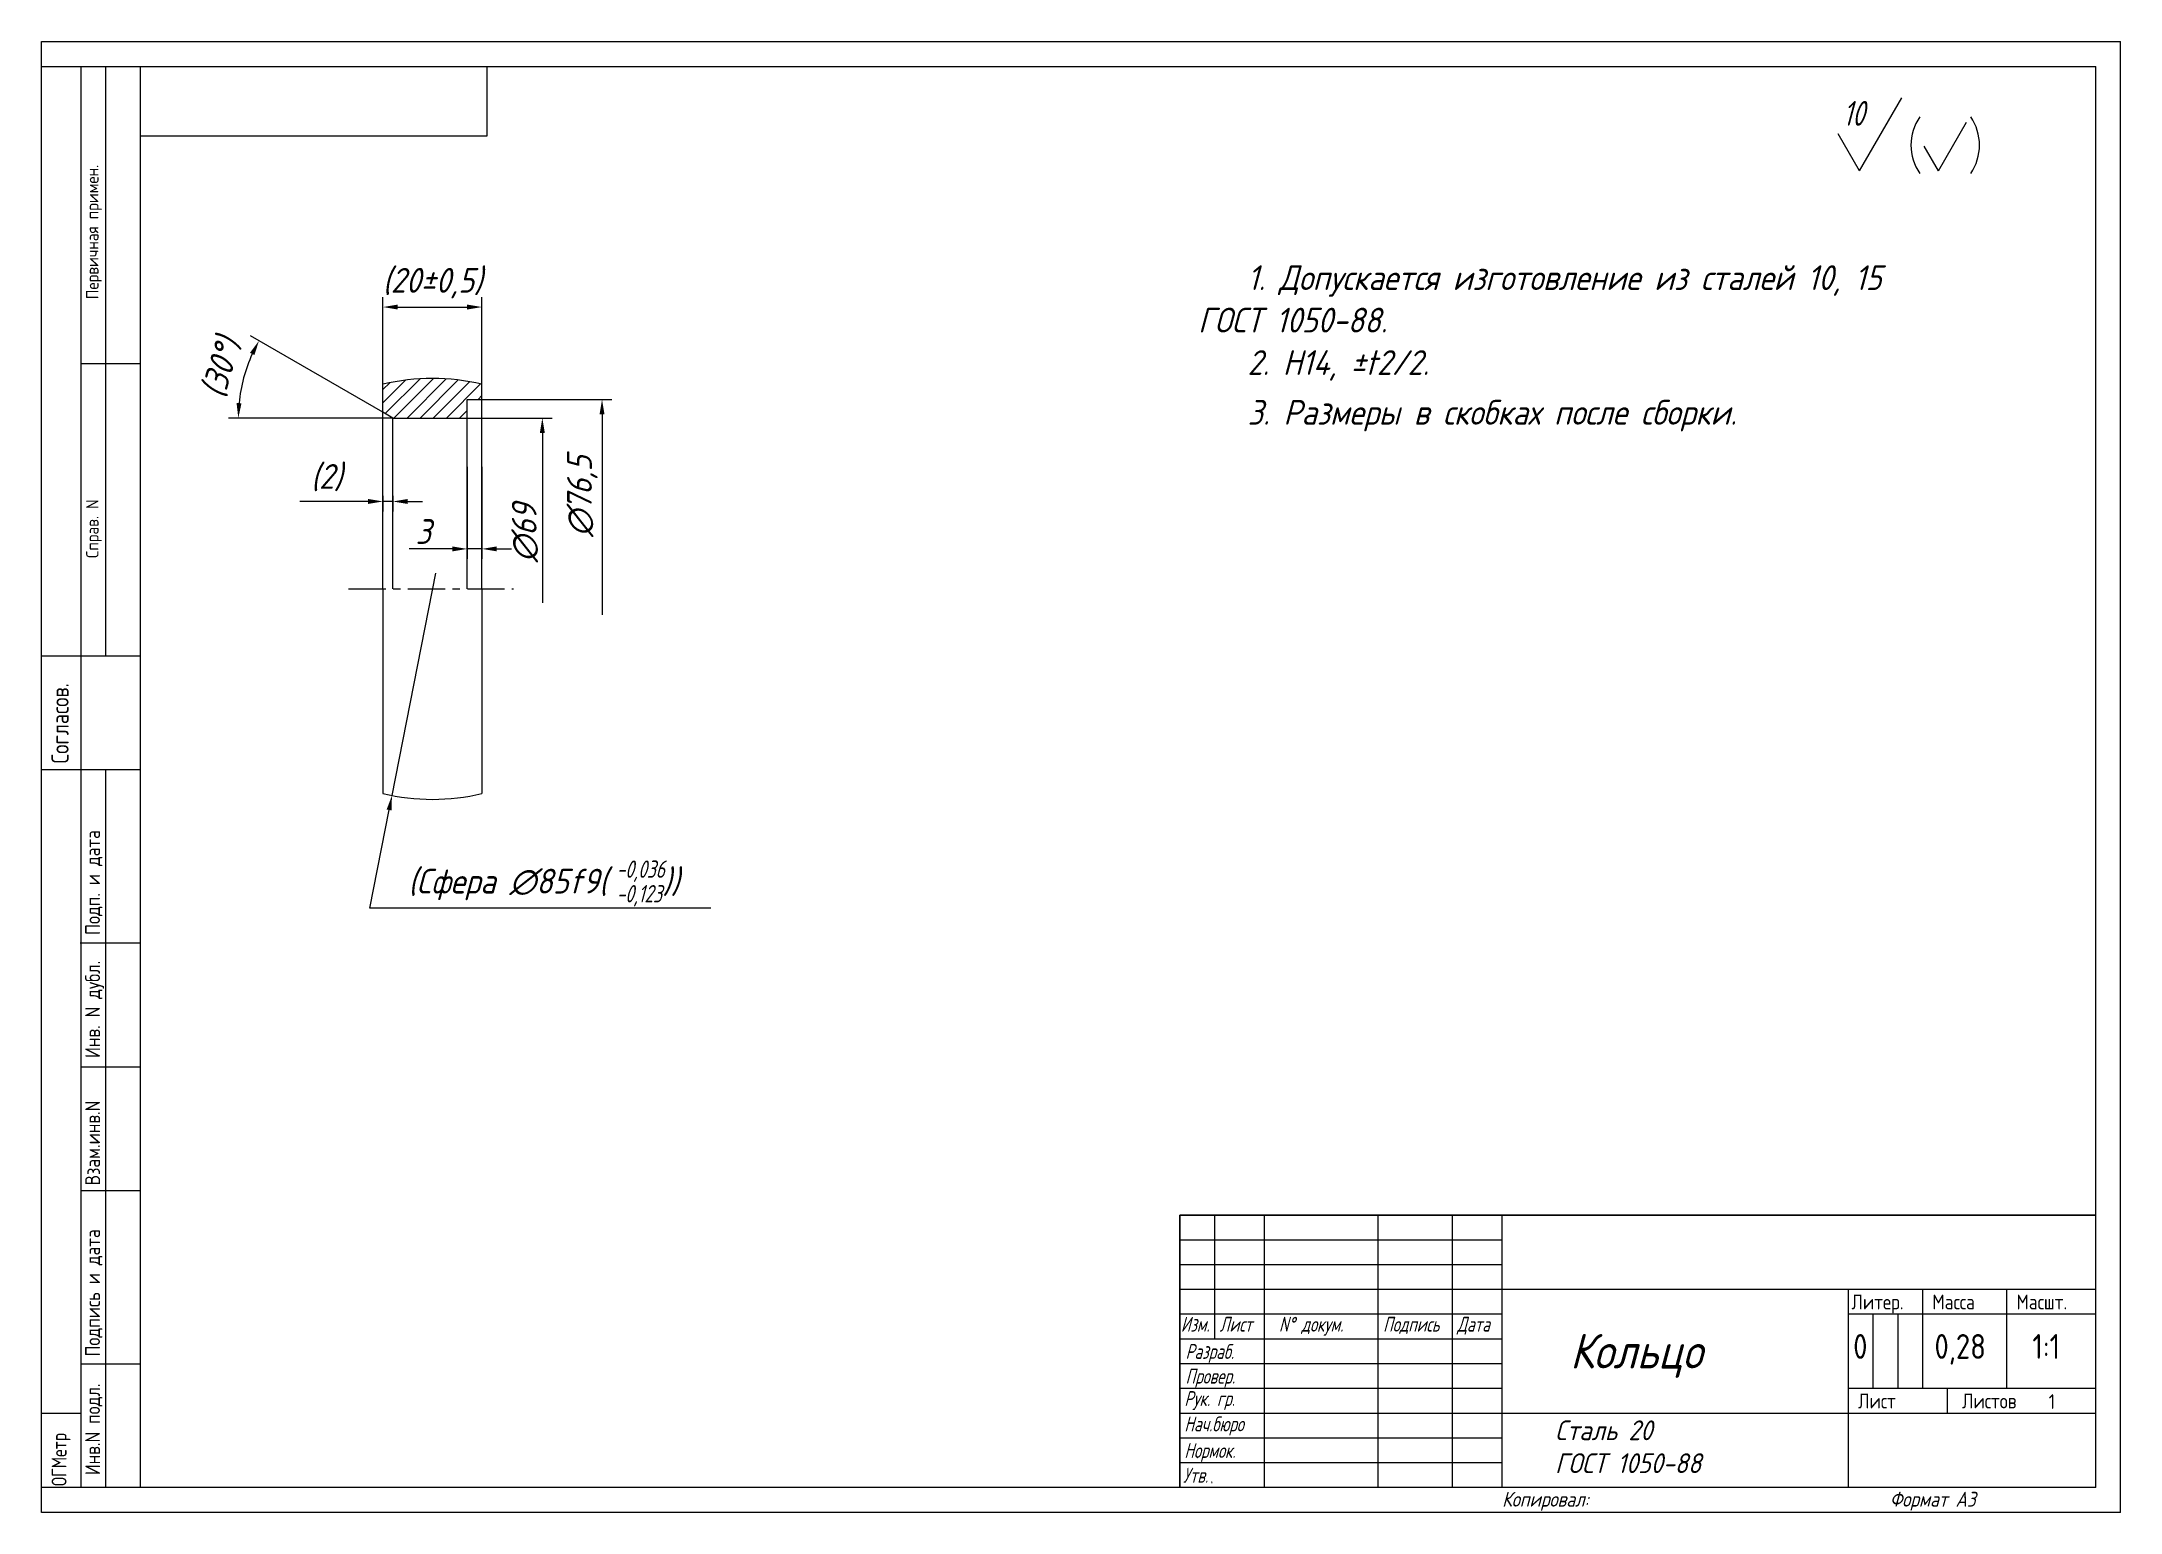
# Model space of a CAD drawing. Extents: x 2475 to 2895, y 0 to 297.
import ezdxf

# ---------------------------------------------------------------- set-up
doc = ezdxf.new("R2010")
doc.units = 0
doc.header["$MEASUREMENT"] = 0
doc.linetypes.add('CENTER', pattern=[2, 1.25, -0.25, 0.25, -0.25])
doc.layers.get('0').update_dxf_attribs({"linetype": 'CONTINUOUS'})
doc.layers.get('DEFPOINTS').update_dxf_attribs({"linetype": 'CONTINUOUS'})
doc.layers.add('TOST', color=110, linetype='CONTINUOUS', lineweight=20)
doc.styles.get("Standard").update_dxf_attribs({"font": 'simplex.shx', "width": 0.85, "oblique": 15, "height": 5})
doc.dimstyles.get("Standard").update_dxf_attribs({"dimtxt": 5, "dimasz": 3, "dimexe": 2, "dimexo": 0, "dimgap": 1, "dimtad": 1, "dimdec": 0, "dimdsep": 46, "dimlunit": 6, "dimtxsty": 'STANDARD', "dimcen": 0.09, "dimclrt": 7, "dimadec": 0, "dimazin": 0, "dimtfac": 1, "dimtdec": 0, "dimtmove": 0, "dimatfit": 3, "dimfxl": 1, "dimtolj": 1, "dimtzin": 0, "dimarcsym": 0})

# ---------------------------------------------------------------- blocks, each defined once
blk = doc.blocks.new('*D80')
at = {"color": 0, "lineweight": -2, "transparency": 16777216}
for p, q in [((2541.27, 204.14), (2527.48, 204.14)), ((2544.27, 205.3), (2544.27, 202.14)), ((2546.27, 204.14), (2544.27, 204.14)), ((2546.27, 205.3), (2546.27, 202.14)), ((2549.27, 204.14), (2552.27, 204.14))]:
    blk.add_line(p, q, dxfattribs=at)
at = {"color": 0, "transparency": 16777216}
for points in [[(2541.27, 204.64), (2541.27, 203.64), (2544.27, 204.14)], [(2549.27, 204.64), (2549.27, 203.64), (2546.27, 204.14)]]:
    blk.add_solid(points, dxfattribs=at)
at = {"layer": 'DEFPOINTS', "color": 0, "transparency": 16777216}
for p in [(2544.27, 205.3), (2544.27, 204.14), (2546.27, 205.3)]:
    blk.add_point(p, dxfattribs=at)
at = {"color": 7, "transparency": 16777216, "insert": (2532.87, 208.95), "char_height": 5, "attachment_point": 5}
blk.add_mtext('\\A1;(2)', dxfattribs=at)
blk = doc.blocks.new('*D81')
at = {"color": 0, "lineweight": -2, "transparency": 16777216}
for p, q in [((2561.27, 211.14), (2561.27, 192.56)), ((2564.27, 211.14), (2564.27, 192.56)), ((2558.27, 194.56), (2549.55, 194.56)), ((2564.27, 194.56), (2561.27, 194.56)), ((2567.27, 194.56), (2570.27, 194.56))]:
    blk.add_line(p, q, dxfattribs=at)
at = {"color": 0, "transparency": 16777216}
for points in [[(2558.27, 195.06), (2558.27, 194.06), (2561.27, 194.56)], [(2567.27, 195.06), (2567.27, 194.06), (2564.27, 194.56)]]:
    blk.add_solid(points, dxfattribs=at)
at = {"layer": 'DEFPOINTS', "color": 0, "transparency": 16777216}
for p in [(2561.27, 211.14), (2564.27, 211.14), (2564.27, 194.56)]:
    blk.add_point(p, dxfattribs=at)
at = {"color": 7, "transparency": 16777216, "insert": (2552.41, 198.06), "char_height": 5, "attachment_point": 5}
blk.add_mtext('\\A1;3', dxfattribs=at)
blk = doc.blocks.new('*D82')
at = {"color": 0, "lineweight": -2, "transparency": 16777216}
for p, q in [((2544.27, 222.15), (2517.5, 237.6)), ((2546.27, 220.99), (2513.05, 220.99))]:
    blk.add_line(p, q, dxfattribs=at)
blk.add_arc((2546.27, 220.99), 31.22, 155.5082, 174.4918, dxfattribs=at)
at = {"color": 0, "transparency": 16777216}
for points in [[(2517.41, 234.16), (2518.3, 233.71), (2519.23, 236.6)], [(2515.69, 223.97), (2514.69, 224.01), (2515.05, 220.99)]]:
    blk.add_solid(points, dxfattribs=at)
at = {"layer": 'DEFPOINTS', "color": 0, "transparency": 16777216}
for p in [(2515.52, 226.41), (2544.27, 222.15), (2546.27, 220.99), (2546.27, 220.99), (2561.27, 220.99)]:
    blk.add_point(p, dxfattribs=at)
at = {"color": 7, "transparency": 16777216, "insert": (2511.69, 231.1), "char_height": 5, "attachment_point": 5, "rotation": 73.7068}
blk.add_mtext('\\A1;(30°)', dxfattribs=at)
blk = doc.blocks.new('*D83')
at = {"color": 0, "lineweight": -2, "transparency": 16777216}
for p, q in [((2544.27, 227.8), (2544.27, 245.4)), ((2564.27, 227.8), (2564.27, 245.4)), ((2547.27, 243.4), (2561.27, 243.4))]:
    blk.add_line(p, q, dxfattribs=at)
at = {"color": 0, "transparency": 16777216}
for points in [[(2547.27, 243.9), (2547.27, 242.9), (2544.27, 243.4)], [(2561.27, 243.9), (2561.27, 242.9), (2564.27, 243.4)]]:
    blk.add_solid(points, dxfattribs=at)
at = {"layer": 'DEFPOINTS', "color": 0, "transparency": 16777216}
for p in [(2564.27, 243.4), (2544.27, 227.8), (2564.27, 227.8)]:
    blk.add_point(p, dxfattribs=at)
at = {"color": 7, "transparency": 16777216, "insert": (2554.27, 248.21), "char_height": 5, "attachment_point": 5}
blk.add_mtext('\\A1;(20%%p0,5)', dxfattribs=at)

msp = doc.modelspace()

# ---------------------------------------------------------------- hatches: boundary and pattern name
h = msp.add_hatch()
h.set_pattern_fill('ANSI31', scale=15, style=0)
h.paths.add_polyline_path([(2561.27, 224.74), (2564.27, 224.74), (2564.27, 227.8, 0.119322), (2544.27, 227.8), (2544.27, 222.15), (2546.27, 220.99), (2561.27, 220.99)])

# ---------------------------------------------------------------- linework, layer by layer
at = {"color": 7}
for p, q in [((2475.3, 297), (2895.3, 297)), ((2475.3, 0), (2475.3, 297)), ((2895.3, 0), (2895.3, 297)), ((2488.3, 173), (2488.3, 292)), ((2858.52, 270.88), (2864.21, 280.74)), ((2858.52, 270.88), (2855.63, 275.88)), ((2483.3, 232), (2495.3, 232)), ((2475.3, 173), (2495.3, 173)), ((2475.3, 150), (2495.3, 150)), ((2483.11, 115), (2495.3, 115)), ((2483.3, 90), (2495.3, 90)), ((2483.3, 65), (2495.3, 65)), ((2705.3, 5), (2705.3, 60)), ((2770.3, 55), (2705.3, 55)), ((2770.3, 50), (2705.3, 50)), ((2770.3, 45), (2705.3, 45)), ((2845.3, 40), (2845.3, 25)), ((2850.3, 40), (2850.3, 25)), ((2770.3, 30), (2705.3, 30)), ((2770.3, 25), (2705.3, 25)), ((2483.3, 20), (2475.3, 20)), ((2770.3, 20), (2705.3, 20)), ((2770.3, 15), (2705.3, 15)), ((2770.3, 10), (2705.3, 10)), ((2895.3, 0), (2475.3, 0))]:
    msp.add_line(p, q, dxfattribs=at)
at = {"color": 7, "linetype": 'ByBlock'}
for p, q in [((2564.27, 224.74), (2590.53, 224.74)), ((2561.27, 220.99), (2578.47, 220.99)), ((2588.53, 221.74), (2588.53, 181.23)), ((2576.47, 217.99), (2576.47, 183.67)), ((2554.89, 189.65), (2546.09, 144.79)), ((2541.61, 121.98), (2545.51, 141.84)), ((2610.48, 121.98), (2541.61, 121.98))]:
    msp.add_line(p, q, dxfattribs=at)
at = {"color": 7, "linetype": 'CENTER', "ltscale": 6}
msp.add_line((2537.32, 186.49), (2570.65, 186.49), dxfattribs=at)
at = {"color": 7}
for centre, start, end in [((2863.06, 276.09), 145.452, 214.548), ((2856.75, 276.09), 325.452, 34.548)]:
    msp.add_arc(centre, 10.08, start, end, dxfattribs=at)
at = {"color": 7, "linetype": 'ByBlock'}
for points in [[(2588.03, 221.74), (2589.03, 221.74), (2588.53, 224.74)], [(2575.97, 217.99), (2576.97, 217.99), (2576.47, 220.99)], [(2545.02, 141.94), (2546, 141.75), (2546.09, 144.79)]]:
    msp.add_solid(points, dxfattribs=at)
at = {"layer": 'DEFPOINTS', "color": 7, "linetype": 'ByBlock'}
for p in [(2564.27, 224.74), (2561.27, 220.99), (2546.09, 144.79)]:
    msp.add_point(p, dxfattribs=at)
at = {"layer": 'TOST', "color": 7}
for p, q in [((2475.3, 292), (2890.3, 292)), ((2483.3, 5), (2483.3, 292)), ((2495.3, 5), (2495.3, 292)), ((2565.3, 278), (2565.3, 292)), ((2890.3, 5), (2890.3, 292)), ((2842.6, 270.88), (2851.14, 285.66)), ((2495.3, 278), (2565.3, 278)), ((2842.6, 270.88), (2838.27, 278.38)), ((2544.27, 186.49), (2544.27, 227.8)), ((2564.27, 186.49), (2564.27, 227.8)), ((2561.27, 224.74), (2564.27, 224.74)), ((2561.27, 186.49), (2561.27, 224.74)), ((2546.27, 220.99), (2544.27, 222.15)), ((2546.27, 220.99), (2561.27, 220.99)), ((2546.27, 186.49), (2546.27, 220.99)), ((2544.27, 186.49), (2544.27, 145.19)), ((2564.27, 186.49), (2564.27, 145.19)), ((2488.3, 5), (2488.3, 150)), ((2890.3, 60), (2705.3, 60)), ((2705.3, 60), (2890.3, 60)), ((2705.3, 60), (2705.3, 5)), ((2712.3, 60), (2712.3, 35)), ((2722.3, 60), (2722.3, 5)), ((2745.3, 60), (2745.3, 5)), ((2760.3, 60), (2760.3, 5)), ((2770.3, 60), (2770.3, 5)), ((2890.3, 45), (2770.3, 45)), ((2840.3, 45), (2840.3, 5)), ((2855.3, 45), (2855.3, 25)), ((2872.3, 45), (2872.3, 25)), ((2770.3, 40), (2705.3, 40)), ((2890.3, 40), (2840.3, 40)), ((2770.3, 35), (2705.3, 35)), ((2483.3, 30), (2495.3, 30)), ((2890.3, 25), (2840.3, 25)), ((2860.3, 25), (2860.3, 20)), ((2890.3, 20), (2770.3, 20)), ((2890.3, 5), (2475.3, 5))]:
    msp.add_line(p, q, dxfattribs=at)
for start, end in [(76.391, 103.609), (256.391, 283.609)]:
    msp.add_arc((2554.27, 186.49), 42.5, start, end, dxfattribs=at)

# ---------------------------------------------------------------- texts
at = {"color": 7}
for s, height, width, p in [('Первичная примен.', 2.5, 0.85, (2486.8, 244.97)), ('Справ. N', 2.5, 0.85, (2486.8, 192.71)), ('Согласов.', 3.5, 0.8, (2480.77, 151.22)), ('Подп. и дата', 3, 0.8, (2487.11, 116.6)), ('Инв. N дубл.', 3, 0.8, (2487.11, 91.76)), ('Взам.инв.N', 3, 0.8, (2487.11, 66.03)), ('Подпись и дата', 3, 0.8, (2487.11, 31.48)), ('Инв.N подл.', 3, 0.8, (2487.11, 7.52)), ('ОГМетр', 3, 0.75, (2480.34, 5.32))]:
    msp.add_text(s, height=height, rotation=90, dxfattribs=dict(at, width=width)).set_placement(p)
at = {"color": 7, "oblique": 15, "width": 0.7}
for s, p in [('Изм.', (2705.48, 36.5)), ('Лист', (2713.3, 36.5)), ('N%%d докум.', (2725.3, 36.5)), ('Подпись', (2746.34, 36.5)), ('Дата', (2761.3, 36.5)), ('Разраб.', (2706.42, 31)), ('Провер.', (2706.42, 26)), ('Рук. гр.', (2706.18, 21.49)), ('Нач.бюро', (2706.18, 16.36)), ('Нормок.', (2706.18, 11)), ('Утв.', (2705.94, 6))]:
    msp.add_text(s, height=3, dxfattribs=at).set_placement(p)
at = {"color": 7, "width": 0.7}
for p in [(2708.53, 10.91), (2711.4, 5.85)]:
    msp.add_text('.', height=3, dxfattribs=at).set_placement(p)
at = {"color": 7, "linetype": 'ByBlock', "char_height": 5, "attachment_point": 5, "rotation": 90}
for s, insert in [('\\A1;∅76,5', (2584.56, 205.21)), ('\\A1;∅69', (2572.97, 197.78))]:
    msp.add_mtext(s, dxfattribs=dict(at, insert=insert))
at = {"color": 7, "linetype": 'ByBlock', "insert": (2576.76, 126.79), "char_height": 5, "attachment_point": 5}
msp.add_mtext('\\A1;(Сфера ∅85f9(    ))', dxfattribs=at)
at = {"layer": 'TOST', "color": 7, "oblique": 15}
for s, height, width, p in [('10', 5, 0.7, (2839.24, 280.01)), ('1. Допускается изготовление из сталей 10, 15', 5, 0.85, (2718.95, 246.83)), ('ГОСТ 1050-88.', 5, 0.85, (2708.95, 238.26)), ('2. H14, %%pt2/2.', 5, 0.85, (2718.95, 229.69)), ('3. Размеры в скобках после сборки.', 5, 0.85, (2718.95, 219.64)), ('-0,036', 3.5, 0.7, (2591.45, 128.14)), ('-0,123', 3.5, 0.7, (2591.45, 123.18)), ('Кольцо', 7, 0.85, (2784.11, 29.07)), ('Сталь 20', 4, 0.85, (2781.08, 14.58)), ('ГОСТ 1050-88', 4, 0.85, (2781.08, 7.94)), ('Копировал:', 3, 0.81, (2770.38, 1.16)), ('Формат А3', 3, 0.81, (2848.71, 1.16))]:
    msp.add_text(s, height=height, dxfattribs=dict(at, width=width)).set_placement(p)
at = {"layer": 'TOST', "color": 7, "width": 0.81}
for s, height, p in [('Литер.', 3, (2840.96, 41)), ('Масса', 3, (2857.3, 41)), ('Масшт.', 3, (2874.3, 41)), ('0', 5, (2841.3, 31.01)), ('0,28', 5, (2857.73, 31.01)), ('1:1', 5, (2877.51, 31.01)), ('Лист', 3, (2842.3, 21)), ('Листов', 3, (2863.3, 21)), ('1', 3, (2880.81, 20.88))]:
    msp.add_text(s, height=height, dxfattribs=at).set_placement(p)

# ---------------------------------------------------------------- dimensions: what is measured, and where the dimension line sits
at = {"color": 7}
for base, p1, p2, text, picture, middle in [((2564.27, 243.4), (2544.27, 227.8), (2564.27, 227.8), '(<>%%p0,5)', '*D83', (2554.27, 243.4)), ((2544.27, 204.14), (2546.27, 205.3), (2544.27, 205.3), '(<>)', '*D80', (2532.87, 204.14))]:
    dim = msp.add_linear_dim(base=base, p1=p1, p2=p2, text=text, dimstyle='STANDARD', dxfattribs=at)
    dim.commit()
    dim.dimension.update_dxf_attribs({"geometry": picture, "text_midpoint": middle, "dimtype": 160})
dim = msp.add_angular_dim_2l(base=(2515.52, 226.41), line1=((2546.27, 220.99), (2561.27, 220.99)), line2=((2546.27, 220.99), (2544.27, 222.15)), text='(<>)', dimstyle='STANDARD', override={"dimazin": 2}, dxfattribs=at)
dim.commit()
dim.dimension.update_dxf_attribs({"geometry": '*D82', "text_midpoint": (2516.3, 229.75), "dimtype": 162})
dim = msp.add_linear_dim(base=(2564.27, 194.56), p1=(2561.27, 211.14), p2=(2564.27, 211.14), dimstyle='STANDARD', dxfattribs=at)
dim.commit()
dim.dimension.update_dxf_attribs({"geometry": '*D81', "text_midpoint": (2552.41, 194.56), "dimtype": 160})

doc.saveas('drawing.dxf')
